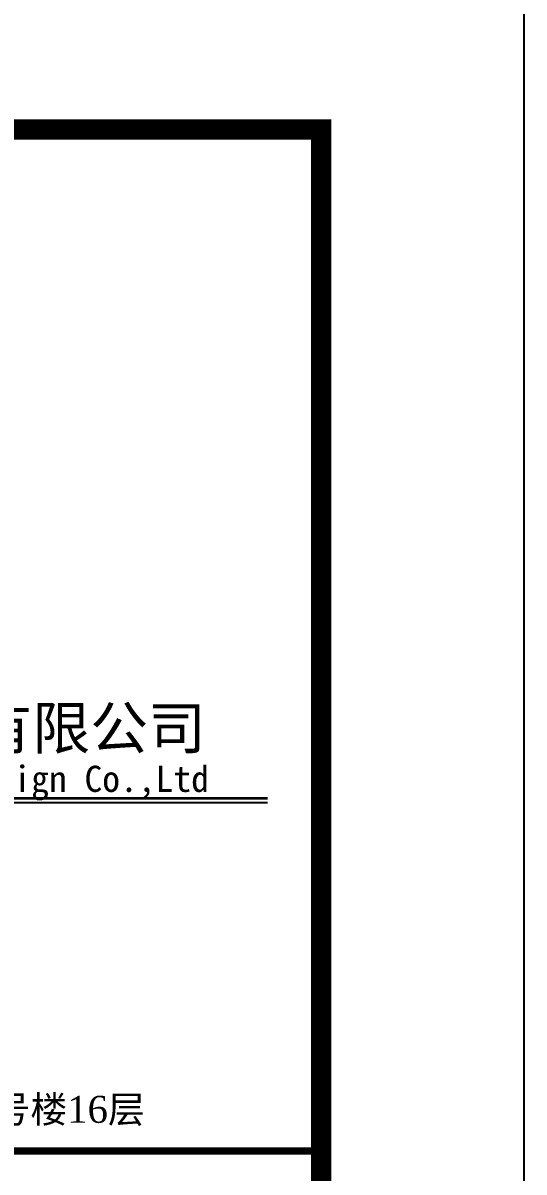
# Model space of a CAD drawing. Extents: x 962303 to 1579583, y -174742 to 224716.
# Drawn here: x 1419730 to 1423433, y -120944 to -112454 of the extents above; entities that cross this region are included whole.
import ezdxf

# ---------------------------------------------------------------- set-up
doc = ezdxf.new("R2010")
doc.units = 0
doc.header["$LTSCALE"] = 1000
doc.header["$MEASUREMENT"] = 0
doc.layers.add('PUB_TEXT', color=7, linetype='Continuous')
doc.layers.add('PUB_TITLE', color=4, linetype='Continuous')
doc.styles.add('-黑体', font='simhei.ttf', dxfattribs={"width": 0.7})
doc.styles.add('GHF', font='times.ttf')

msp = doc.modelspace()

# ---------------------------------------------------------------- linework, layer by layer
at = {"color": 4, "lineweight": 35}
msp.add_line((1414591.9, -118181.1), (1421536.6, -118181.1), dxfattribs=at)
at = {"color": 4, "lineweight": -2}
msp.add_line((1414591.9, -118214.5), (1421536.6, -118214.5), dxfattribs=at)
at = {"layer": 'PUB_TITLE'}
msp.add_lwpolyline([(1334333.3, -174741.9), (1423433.3, -174741.9), (1423433.3, -111741.9), (1334333.3, -111741.9)], close=True, dxfattribs=at)
at = {"layer": 'PUB_TITLE', "const_width": 150}
msp.add_lwpolyline([(1338083.3, -173241.9), (1421933.3, -173241.9), (1421933.3, -113241.9), (1338083.3, -113241.9)], close=True, dxfattribs=at)
at = {"layer": 'PUB_TITLE', "color": 4, "const_width": 52.2}
msp.add_lwpolyline([(1414171.8, -120788.5), (1421933.3, -120788.5), (1421933.3, -113241.9), (1414171.8, -113241.9)], close=True, dxfattribs=at)

# ---------------------------------------------------------------- texts
at = {"layer": 'PUB_TEXT'}
for s, height, style, p in [('合肥市方正城建规划设计有限公司', 313.532, '-黑体', (1414666.8, -117819)), ('Hefei Fangzheng Urban Planning And Design Co.,Ltd', 193.136, '-黑体', (1414666.3, -118135.2)), ('地址：合肥市濉溪路99号众城国际广场1号楼16层', 199.265, 'GHF', (1414712.9, -120580.1))]:
    msp.add_text(s, height=height, dxfattribs=dict(at, style=style)).set_placement(p)

doc.saveas('drawing.dxf')
